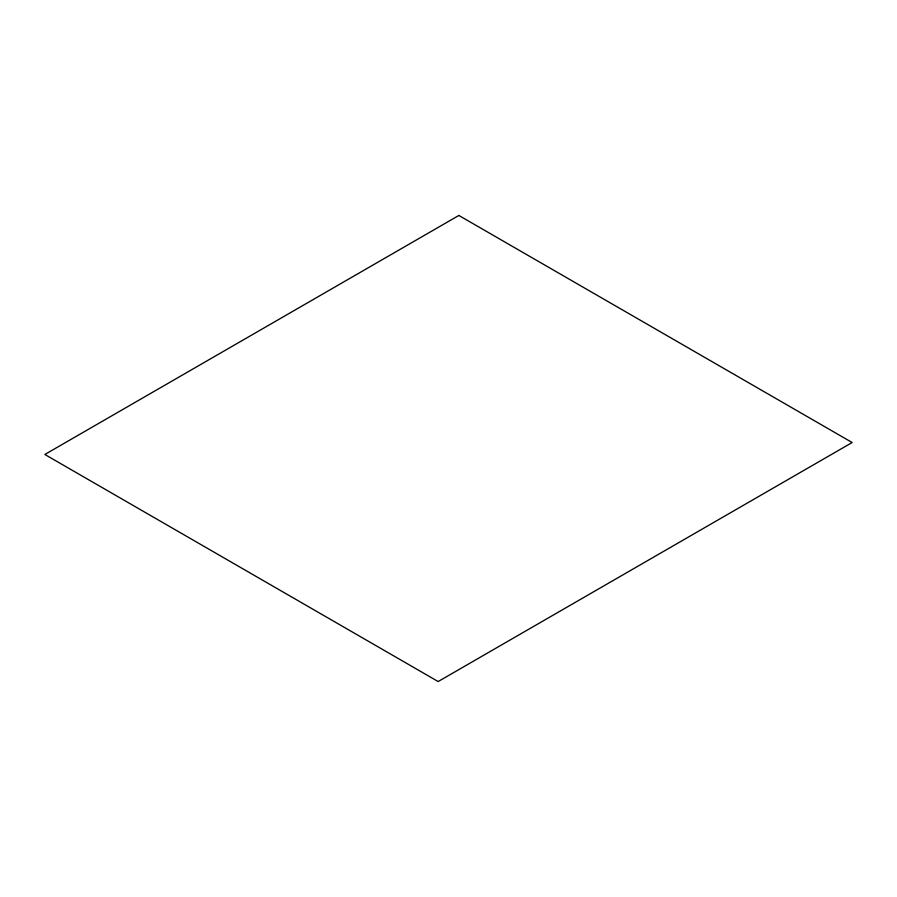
<?xml version="1.0" encoding="UTF-8"?>
<svg xmlns="http://www.w3.org/2000/svg" width="897" height="897" viewBox="0 0 897 897"><rect width="100%" height="100%" fill="white"/><g stroke="black" fill="none" stroke-linecap="round" stroke-linejoin="round"><path stroke-width="1.35" d="M458.849 215.459L44.85 454.476L438.151 681.541L852.15 442.524L458.849 215.459"/></g></svg>
